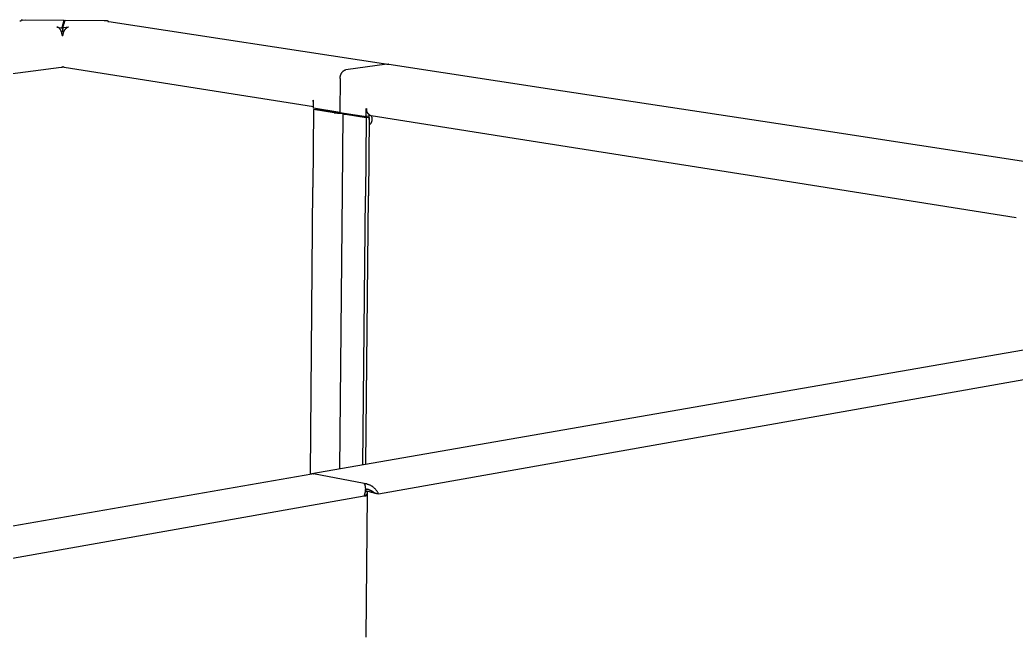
# Model space of a CAD drawing. Header units: millimetres. Extents: x -1421 to 3505, y -683 to 2759.
# Drawn here: x 26.6 to 336.9, y 747.6 to 939.9 of the extents above; entities that cross this region are included whole.
import ezdxf

# ---------------------------------------------------------------- set-up
doc = ezdxf.new("R2010")
doc.units = ezdxf.units.MM
doc.header["$MEASUREMENT"] = 0
doc.layers.add('Domyślny', color=7, linetype='Continuous', true_color=0x000000)
doc.layers.add('Utwórz2D linie widoczne', color=7, linetype='Continuous', true_color=0x000000)

msp = doc.modelspace()

# ---------------------------------------------------------------- linework, layer by layer
at = {"layer": 'Domyślny'}
msp.add_line((138.3, 792.29), (426.99, 843.36), dxfattribs=at)
at = {"layer": 'Utwórz2D linie widoczne'}
for p, q in [((26.57, 939.53), (26.6, 939.53)), ((26.6, 939.53), (26.64, 939.53)), ((26.64, 939.53), (26.67, 939.54)), ((26.67, 939.54), (26.7, 939.54)), ((26.7, 939.54), (26.74, 939.54)), ((26.74, 939.54), (26.77, 939.53)), ((26.77, 939.53), (26.81, 939.53)), ((26.81, 939.53), (26.84, 939.53)), ((26.84, 939.53), (26.87, 939.52)), ((26.92, 939.68), (26.87, 939.52)), ((26.94, 939.7), (26.92, 939.68)), ((26.96, 939.71), (26.94, 939.7)), ((26.98, 939.72), (26.96, 939.71)), ((27, 939.73), (26.98, 939.72)), ((27.02, 939.74), (27, 939.73)), ((27.04, 939.75), (27.02, 939.74)), ((27.06, 939.76), (27.04, 939.75)), ((27.08, 939.77), (27.06, 939.76)), ((27.1, 939.77), (27.08, 939.77)), ((27.12, 939.78), (27.1, 939.77)), ((27.14, 939.79), (27.12, 939.78)), ((27.16, 939.79), (27.14, 939.79)), ((27.18, 939.8), (27.16, 939.79)), ((27.2, 939.8), (27.18, 939.8)), ((27.22, 939.8), (27.2, 939.8)), ((27.24, 939.81), (27.22, 939.8)), ((27.27, 939.81), (27.24, 939.81)), ((27.29, 939.81), (27.27, 939.81)), ((27.31, 939.81), (27.29, 939.81)), ((27.33, 939.81), (27.31, 939.81)), ((27.33, 939.81), (28.24, 939.85)), ((28.24, 939.85), (40.37, 939.78)), ((38.08, 937.64), (38.13, 937.65)), ((38.12, 937.64), (38.08, 937.64)), ((38.15, 937.63), (38.12, 937.64)), ((38.13, 937.65), (39.46, 937.44)), ((38.13, 937.65), (38.13, 937.63)), ((38.19, 937.62), (38.15, 937.63)), ((38.23, 937.61), (38.19, 937.62)), ((38.27, 937.6), (38.23, 937.61)), ((38.3, 937.59), (38.27, 937.6)), ((38.34, 937.57), (38.3, 937.59)), ((38.38, 937.56), (38.34, 937.57)), ((38.42, 937.54), (38.38, 937.56)), ((38.46, 937.52), (38.42, 937.54)), ((38.49, 937.5), (38.46, 937.52)), ((38.53, 937.48), (38.49, 937.5)), ((38.57, 937.46), (38.53, 937.48)), ((38.61, 937.43), (38.57, 937.46)), ((38.65, 937.41), (38.61, 937.43)), ((38.68, 937.38), (38.65, 937.41)), ((38.72, 937.35), (38.68, 937.38)), ((38.76, 937.32), (38.72, 937.35)), ((39.46, 937.44), (39.49, 937.44)), ((39.49, 937.44), (39.53, 937.44)), ((39.53, 937.44), (39.56, 937.44)), ((39.56, 937.44), (39.59, 937.44)), ((39.59, 937.44), (39.62, 937.44)), ((39.62, 937.44), (39.65, 937.44)), ((39.65, 937.44), (39.69, 937.44)), ((39.74, 937.46), (39.69, 937.44)), ((39.74, 937.46), (40.37, 939.78)), ((39.99, 937.46), (40.63, 939.78)), ((40.03, 937.44), (39.99, 937.46)), ((39.99, 936.18), (39.99, 937.45)), ((40.07, 937.44), (40.03, 937.44)), ((40.1, 937.43), (40.07, 937.44)), ((40.13, 937.43), (40.1, 937.43)), ((40.16, 937.43), (40.13, 937.43)), ((40.19, 937.43), (40.16, 937.43)), ((40.23, 937.43), (40.19, 937.43)), ((40.26, 937.44), (40.23, 937.43)), ((41.7, 937.63), (40.26, 937.44)), ((40.37, 939.78), (40.37, 938.85)), ((40.63, 939.78), (52.77, 939.71)), ((41.18, 937.37), (41.11, 937.32)), ((41.26, 937.41), (41.18, 937.37)), ((41.34, 937.45), (41.26, 937.41)), ((41.41, 937.49), (41.34, 937.45)), ((41.5, 937.53), (41.41, 937.49)), ((41.58, 937.56), (41.5, 937.53)), ((41.66, 937.59), (41.58, 937.56)), ((41.74, 937.62), (41.66, 937.59)), ((41.74, 937.62), (41.7, 937.63)), ((41.7, 937.61), (41.7, 937.63)), ((52.77, 939.71), (53.65, 939.65)), ((53.65, 939.65), (53.66, 939.65)), ((53.66, 939.65), (53.67, 939.65)), ((53.67, 939.65), (53.69, 939.65)), ((53.69, 939.65), (53.7, 939.65)), ((53.7, 939.65), (53.71, 939.65)), ((53.71, 939.65), (53.73, 939.65)), ((53.73, 939.65), (53.74, 939.65)), ((53.74, 939.65), (53.75, 939.65)), ((53.75, 939.65), (53.77, 939.65)), ((53.77, 939.65), (53.78, 939.65)), ((53.78, 939.65), (53.79, 939.64)), ((53.79, 939.64), (53.81, 939.64)), ((53.81, 939.64), (53.82, 939.63)), ((53.82, 939.63), (53.83, 939.63)), ((53.83, 939.63), (53.84, 939.62)), ((53.84, 939.62), (53.86, 939.62)), ((53.86, 939.62), (53.87, 939.61)), ((53.87, 939.61), (53.88, 939.61)), ((53.88, 939.61), (53.89, 939.6)), ((53.89, 939.6), (53.9, 939.59)), ((53.9, 939.59), (53.91, 939.59)), ((53.91, 939.59), (53.93, 939.58)), ((53.93, 939.58), (53.94, 939.57)), ((53.94, 939.57), (53.95, 939.56)), ((53.95, 939.56), (53.96, 939.55)), ((53.99, 939.52), (53.95, 939.36)), ((53.95, 939.36), (53.99, 939.37)), ((53.96, 939.55), (53.97, 939.54)), ((53.97, 939.54), (53.98, 939.53)), ((53.98, 939.53), (53.99, 939.52)), ((53.99, 939.52), (53.99, 939.37)), ((53.99, 939.37), (54.02, 939.37)), ((54.02, 939.37), (54.06, 939.37)), ((54.06, 939.37), (54.1, 939.37)), ((54.1, 939.37), (54.14, 939.37)), ((54.14, 939.37), (54.18, 939.37)), ((54.18, 939.37), (54.22, 939.37)), ((54.22, 939.37), (54.26, 939.36)), ((54.26, 939.36), (54.3, 939.36)), ((54.3, 939.36), (141.22, 926.1)), ((38.8, 937.29), (38.76, 937.32)), ((38.83, 937.26), (38.8, 937.29)), ((38.87, 937.22), (38.83, 937.26)), ((38.91, 937.19), (38.87, 937.22)), ((38.94, 937.15), (38.91, 937.19)), ((38.98, 937.11), (38.94, 937.15)), ((39.01, 937.07), (38.98, 937.11)), ((39.05, 937.03), (39.01, 937.07)), ((39.08, 936.99), (39.05, 937.03)), ((39.11, 936.94), (39.08, 936.99)), ((39.15, 936.9), (39.11, 936.94)), ((39.18, 936.85), (39.15, 936.9)), ((39.21, 936.8), (39.18, 936.85)), ((39.24, 936.76), (39.21, 936.8)), ((39.27, 936.71), (39.24, 936.76)), ((39.3, 936.66), (39.27, 936.71)), ((39.33, 936.61), (39.3, 936.66)), ((39.35, 936.55), (39.33, 936.61)), ((39.38, 936.5), (39.35, 936.55)), ((39.4, 936.45), (39.38, 936.5)), ((39.43, 936.39), (39.4, 936.45)), ((39.45, 936.34), (39.43, 936.39)), ((39.47, 936.28), (39.45, 936.34)), ((39.5, 936.23), (39.47, 936.28)), ((39.52, 936.17), (39.5, 936.23)), ((39.52, 936.17), (39.55, 936.16)), ((39.54, 936.11), (39.52, 936.17)), ((39.57, 936), (39.54, 936.11)), ((39.55, 936.16), (39.58, 936.16)), ((39.6, 935.88), (39.57, 936)), ((39.58, 936.16), (39.62, 936.17)), ((39.63, 935.77), (39.6, 935.88)), ((39.62, 936.17), (39.65, 936.17)), ((39.65, 935.65), (39.63, 935.77)), ((39.65, 936.17), (39.69, 936.17)), ((39.67, 935.53), (39.65, 935.65)), ((39.69, 935.42), (39.67, 935.53)), ((39.69, 936.17), (39.74, 936.19)), ((39.7, 935.3), (39.69, 935.42)), ((39.71, 935.19), (39.7, 935.3)), ((39.92, 935.25), (39.71, 935.22)), ((39.72, 935.08), (39.71, 935.19)), ((39.72, 934.98), (39.72, 935.08)), ((39.97, 935.01), (39.72, 934.98)), ((39.72, 935.01), (39.97, 934.97)), ((39.99, 937.12), (39.74, 936.19)), ((39.92, 935.25), (39.98, 935.24)), ((39.97, 935.41), (39.96, 935.33)), ((39.96, 935.33), (39.96, 935.24)), ((39.96, 935.24), (39.96, 935.15)), ((39.96, 935.15), (39.96, 935.06)), ((39.96, 935.06), (39.97, 934.97)), ((39.98, 935.5), (39.97, 935.41)), ((39.99, 935.59), (39.98, 935.5)), ((40.03, 936.17), (39.99, 936.18)), ((40.01, 935.68), (39.99, 935.59)), ((40.03, 935.76), (40.01, 935.68)), ((40.03, 936.17), (40.06, 936.16)), ((40.05, 935.85), (40.03, 935.76)), ((40.07, 935.93), (40.05, 935.85)), ((40.06, 936.16), (40.1, 936.16)), ((40.1, 936.02), (40.07, 935.93)), ((40.1, 936.16), (40.13, 936.16)), ((40.13, 936.1), (40.1, 936.02)), ((40.16, 936.18), (40.13, 936.1)), ((40.13, 936.16), (40.16, 936.16)), ((40.2, 936.26), (40.16, 936.18)), ((40.16, 936.16), (40.19, 936.16)), ((40.23, 936.34), (40.2, 936.26)), ((40.28, 936.42), (40.23, 936.34)), ((40.32, 936.5), (40.28, 936.42)), ((40.37, 936.57), (40.32, 936.5)), ((40.42, 936.65), (40.37, 936.57)), ((40.47, 936.72), (40.42, 936.65)), ((40.52, 936.79), (40.47, 936.72)), ((40.58, 936.85), (40.52, 936.79)), ((40.64, 936.92), (40.58, 936.85)), ((40.7, 936.98), (40.64, 936.92)), ((40.76, 937.05), (40.7, 936.98)), ((40.83, 937.11), (40.76, 937.05)), ((40.89, 937.16), (40.83, 937.11)), ((40.96, 937.22), (40.89, 937.16)), ((41.03, 937.27), (40.96, 937.22)), ((41.11, 937.32), (41.03, 937.27)), ((39.45, 925.09), (-44.54, 913.8)), ((39.45, 925.09), (39.49, 925.1)), ((39.49, 925.1), (39.53, 925.1)), ((39.53, 925.1), (39.56, 925.11)), ((39.56, 925.11), (39.6, 925.12)), ((39.6, 925.12), (39.64, 925.13)), ((39.64, 925.13), (39.67, 925.14)), ((39.67, 925.14), (39.71, 925.16)), ((39.71, 925.16), (39.74, 925.17)), ((39.74, 925.17), (39.78, 925.19)), ((39.78, 925.19), (39.81, 925.2)), ((39.81, 925.2), (39.84, 925.22)), ((39.84, 925.22), (39.88, 925.24)), ((39.88, 925.24), (39.91, 925.26)), ((39.95, 925.24), (39.91, 925.26)), ((39.98, 925.22), (39.95, 925.24)), ((40.02, 925.2), (39.98, 925.22)), ((40.06, 925.18), (40.02, 925.2)), ((40.1, 925.17), (40.06, 925.18)), ((40.13, 925.15), (40.1, 925.17)), ((40.17, 925.14), (40.13, 925.15)), ((40.21, 925.12), (40.17, 925.14)), ((40.25, 925.11), (40.21, 925.12)), ((40.29, 925.1), (40.25, 925.11)), ((40.33, 925.1), (40.29, 925.1)), ((40.38, 925.09), (40.33, 925.1)), ((118.07, 912.82), (40.38, 925.09)), ((140.9, 926.1), (128.14, 924.34)), ((140.9, 926.1), (140.94, 926.11)), ((140.9, 926.1), (141, 926.1)), ((140.94, 926.11), (140.98, 926.11)), ((140.98, 926.11), (141.02, 926.11)), ((141, 926.1), (141.1, 926.1)), ((141.02, 926.11), (141.06, 926.11)), ((141.06, 926.11), (141.1, 926.11)), ((141.1, 926.11), (141.14, 926.11)), ((141.1, 926.1), (141.19, 926.09)), ((141.14, 926.11), (141.18, 926.11)), ((141.18, 926.11), (141.22, 926.1)), ((141.19, 926.09), (141.29, 926.09)), ((141.22, 926.1), (141.26, 926.1)), ((141.26, 926.1), (141.3, 926.09)), ((141.29, 926.09), (141.39, 926.08)), ((141.3, 926.09), (141.34, 926.08)), ((141.48, 926.06), (141.39, 926.08)), ((141.48, 926.06), (192.31, 918.31)), ((126.35, 921.84), (126.36, 921.95)), ((126.35, 921.72), (126.35, 921.84)), ((126.36, 921.95), (126.38, 922.07)), ((126.38, 922.07), (126.4, 922.19)), ((126.4, 922.19), (126.42, 922.3)), ((126.42, 922.3), (126.45, 922.42)), ((126.45, 922.42), (126.46, 922.48)), ((126.46, 922.48), (126.48, 922.54)), ((126.48, 922.54), (126.49, 922.6)), ((126.49, 922.6), (126.51, 922.66)), ((126.51, 922.66), (126.53, 922.72)), ((126.53, 922.72), (126.55, 922.78)), ((126.55, 922.78), (126.57, 922.84)), ((126.57, 922.84), (126.6, 922.9)), ((126.6, 922.9), (126.62, 922.95)), ((126.62, 922.95), (126.65, 923.01)), ((126.65, 923.01), (126.67, 923.07)), ((126.67, 923.07), (126.7, 923.12)), ((126.7, 923.12), (126.73, 923.18)), ((126.73, 923.18), (126.75, 923.23)), ((126.75, 923.23), (126.78, 923.28)), ((126.78, 923.28), (126.82, 923.34)), ((126.82, 923.34), (126.85, 923.39)), ((126.85, 923.39), (126.88, 923.44)), ((126.88, 923.44), (126.91, 923.49)), ((126.91, 923.49), (126.95, 923.54)), ((126.95, 923.54), (126.98, 923.58)), ((126.98, 923.58), (127.02, 923.63)), ((127.02, 923.63), (127.05, 923.67)), ((127.05, 923.67), (127.09, 923.72)), ((127.09, 923.72), (127.13, 923.76)), ((127.13, 923.76), (127.17, 923.8)), ((127.17, 923.8), (127.21, 923.84)), ((127.21, 923.84), (127.24, 923.88)), ((127.24, 923.88), (127.28, 923.91)), ((127.28, 923.91), (127.32, 923.95)), ((127.32, 923.95), (127.36, 923.98)), ((127.36, 923.98), (127.4, 924.01)), ((127.4, 924.01), (127.45, 924.05)), ((127.45, 924.05), (127.49, 924.07)), ((127.49, 924.07), (127.53, 924.1)), ((127.53, 924.1), (127.57, 924.13)), ((127.57, 924.13), (127.61, 924.15)), ((127.61, 924.15), (127.65, 924.18)), ((127.65, 924.18), (127.69, 924.2)), ((127.69, 924.2), (127.74, 924.22)), ((127.74, 924.22), (127.78, 924.24)), ((127.78, 924.24), (127.82, 924.25)), ((127.82, 924.25), (127.86, 924.27)), ((127.86, 924.27), (127.9, 924.28)), ((127.9, 924.28), (127.94, 924.3)), ((127.94, 924.3), (127.98, 924.31)), ((127.98, 924.31), (128.02, 924.32)), ((128.02, 924.32), (128.06, 924.33)), ((128.06, 924.33), (128.1, 924.33)), ((128.1, 924.33), (128.14, 924.34)), ((126.34, 921.61), (126.25, 911.05)), ((126.34, 921.61), (126.35, 921.72)), ((192.31, 918.31), (269.64, 906.52)), ((118.09, 914.81), (117.95, 914.83)), ((117.95, 914.73), (117.95, 914.83)), ((117.96, 914.62), (117.95, 914.73)), ((117.96, 914.52), (117.96, 914.62)), ((117.97, 914.41), (117.96, 914.52)), ((117.99, 914.31), (117.97, 914.41)), ((118.01, 914.21), (117.99, 914.31)), ((118.03, 914.11), (118.01, 914.21)), ((118.05, 914), (118.03, 914.11)), ((118.08, 913.9), (118.05, 914)), ((118.07, 912.34), (118.09, 914.81)), ((118.06, 911.95), (117.87, 887.7)), ((118.06, 911.95), (119, 912.08)), ((124.52, 910.93), (118.06, 911.95)), ((126.25, 911.05), (118.07, 912.34)), ((119, 912.08), (125.45, 911.06)), ((124.52, 910.93), (125.01, 910.87)), ((125.01, 910.87), (125.51, 910.84)), ((126.5, 911.01), (125.45, 911.06)), ((125.51, 910.84), (126, 910.81)), ((126, 910.81), (126.5, 910.81)), ((126.25, 911.05), (134.48, 909.75)), ((126.5, 910.81), (126.99, 910.82)), ((126.99, 910.82), (127.49, 910.85)), ((127.06, 886.33), (127.27, 910.64)), ((127.27, 910.64), (127.27, 910.65)), ((127.27, 910.65), (127.27, 910.65)), ((127.27, 910.65), (127.27, 910.65)), ((127.28, 910.64), (127.27, 910.64)), ((127.27, 910.64), (127.27, 910.64)), ((127.28, 910.67), (127.28, 910.68)), ((127.28, 910.68), (127.28, 910.68)), ((127.28, 910.68), (127.28, 910.68)), ((127.28, 910.68), (127.29, 910.68)), ((127.28, 910.66), (127.28, 910.67)), ((127.28, 910.67), (127.28, 910.67)), ((127.28, 910.67), (127.28, 910.67)), ((127.28, 910.67), (127.28, 910.67)), ((127.28, 910.67), (127.28, 910.67)), ((127.28, 910.65), (127.28, 910.66)), ((127.28, 910.66), (127.28, 910.66)), ((127.28, 910.66), (127.28, 910.66)), ((127.28, 910.66), (127.28, 910.66)), ((127.28, 910.66), (127.28, 910.66)), ((127.27, 910.65), (127.28, 910.65)), ((127.28, 910.65), (127.28, 910.65)), ((127.28, 910.63), (127.28, 910.64)), ((127.28, 910.64), (127.28, 910.64)), ((127.28, 910.64), (127.28, 910.64)), ((127.28, 910.62), (127.28, 910.63)), ((127.28, 910.63), (127.28, 910.63)), ((127.28, 910.63), (127.28, 910.63)), ((127.28, 910.63), (127.28, 910.63)), ((127.28, 910.63), (127.28, 910.63)), ((127.28, 910.61), (127.28, 910.62)), ((127.28, 910.62), (127.28, 910.62)), ((127.28, 910.62), (127.28, 910.62)), ((127.28, 910.62), (127.28, 910.62)), ((127.28, 910.62), (127.28, 910.62)), ((127.29, 910.61), (127.28, 910.61)), ((127.28, 910.61), (127.28, 910.61)), ((127.29, 910.68), (127.29, 910.69)), ((127.29, 910.69), (127.29, 910.69)), ((127.29, 910.69), (127.29, 910.69)), ((127.29, 910.69), (127.29, 910.69)), ((127.29, 910.69), (127.29, 910.69)), ((127.29, 910.69), (127.3, 910.69)), ((127.29, 910.68), (127.29, 910.68)), ((127.29, 910.6), (127.29, 910.61)), ((127.29, 910.61), (127.29, 910.61)), ((127.29, 910.61), (127.29, 910.61)), ((127.3, 910.6), (127.29, 910.6)), ((127.29, 910.6), (127.29, 910.6)), ((127.29, 910.6), (127.29, 910.6)), ((127.29, 910.6), (127.29, 910.6)), ((127.3, 910.69), (127.3, 910.7)), ((127.3, 910.7), (127.3, 910.7)), ((127.3, 910.7), (127.3, 910.7)), ((127.3, 910.7), (127.3, 910.7)), ((127.3, 910.7), (127.31, 910.7)), ((127.3, 910.59), (127.3, 910.6)), ((127.31, 910.59), (127.3, 910.59)), ((127.3, 910.59), (127.3, 910.59)), ((127.3, 910.59), (127.3, 910.59)), ((127.31, 910.71), (127.32, 910.72)), ((127.31, 910.7), (127.31, 910.71)), ((127.31, 910.71), (127.31, 910.71)), ((127.31, 910.58), (127.31, 910.59)), ((127.32, 910.58), (127.31, 910.58)), ((127.31, 910.58), (127.31, 910.58)), ((127.32, 910.72), (127.32, 910.72)), ((127.32, 910.72), (127.33, 910.72)), ((127.32, 910.57), (127.32, 910.58)), ((127.33, 910.57), (127.32, 910.57)), ((127.33, 910.72), (127.34, 910.73)), ((127.34, 910.56), (127.33, 910.57)), ((127.34, 910.73), (127.35, 910.74)), ((127.34, 910.73), (127.34, 910.73)), ((127.35, 910.56), (127.34, 910.56)), ((127.34, 910.56), (127.34, 910.56)), ((127.35, 910.74), (127.35, 910.74)), ((127.35, 910.74), (127.36, 910.74)), ((127.35, 910.55), (127.35, 910.56)), ((127.36, 910.55), (127.35, 910.55)), ((127.36, 910.74), (127.37, 910.75)), ((127.37, 910.54), (127.36, 910.55)), ((127.37, 910.75), (127.39, 910.76)), ((127.39, 910.53), (127.37, 910.54)), ((127.39, 910.76), (127.41, 910.76)), ((127.41, 910.53), (127.39, 910.53)), ((127.41, 910.76), (127.42, 910.77)), ((127.42, 910.52), (127.41, 910.53)), ((127.42, 910.77), (127.44, 910.78)), ((127.44, 910.51), (127.42, 910.52)), ((127.44, 910.78), (127.46, 910.79)), ((127.46, 910.5), (127.44, 910.51)), ((127.46, 910.79), (127.48, 910.79)), ((127.5, 910.49), (127.46, 910.5)), ((127.48, 910.79), (127.52, 910.81)), ((127.54, 910.48), (127.5, 910.49)), ((127.52, 910.81), (127.57, 910.82)), ((127.59, 910.46), (127.54, 910.48)), ((127.57, 910.82), (127.61, 910.83)), ((127.64, 910.45), (127.59, 910.46)), ((127.69, 910.44), (127.64, 910.45)), ((127.74, 910.43), (127.69, 910.44)), ((127.86, 910.4), (127.74, 910.43)), ((127.98, 910.38), (127.86, 910.4)), ((134.47, 909.35), (127.98, 910.38)), ((128.6, 910.68), (128.61, 910.67)), ((128.61, 910.67), (128.61, 910.66)), ((128.61, 910.66), (128.61, 910.65)), ((128.61, 910.65), (128.61, 910.65)), ((128.61, 910.65), (128.61, 910.64)), ((128.61, 910.64), (128.61, 910.63)), ((128.61, 910.63), (128.62, 910.63)), ((128.62, 910.63), (128.62, 910.62)), ((128.62, 910.62), (128.62, 910.61)), ((128.62, 910.61), (128.62, 910.61)), ((128.62, 910.61), (128.63, 910.6)), ((128.63, 910.6), (128.63, 910.59)), ((128.63, 910.59), (128.63, 910.59)), ((128.63, 910.59), (128.64, 910.58)), ((128.64, 910.58), (128.64, 910.58)), ((128.64, 910.58), (128.65, 910.57)), ((128.65, 910.57), (128.65, 910.56)), ((128.65, 910.56), (128.65, 910.56)), ((128.65, 910.56), (128.66, 910.55)), ((128.66, 910.55), (128.66, 910.55)), ((128.66, 910.55), (128.67, 910.54)), ((128.67, 910.54), (128.67, 910.54)), ((128.67, 910.54), (128.68, 910.53)), ((128.68, 910.53), (128.69, 910.53)), ((128.69, 910.53), (128.69, 910.53)), ((128.69, 910.53), (128.7, 910.52)), ((128.7, 910.52), (128.7, 910.52)), ((128.7, 910.52), (128.71, 910.51)), ((128.71, 910.51), (128.72, 910.51)), ((128.72, 910.51), (128.72, 910.51)), ((128.72, 910.51), (128.73, 910.5)), ((128.73, 910.5), (128.74, 910.5)), ((128.74, 910.5), (128.74, 910.5)), ((128.74, 910.5), (128.75, 910.5)), ((128.75, 910.5), (128.76, 910.5)), ((128.76, 910.5), (128.76, 910.49)), ((128.76, 910.49), (128.77, 910.49)), ((128.77, 910.49), (128.78, 910.49)), ((128.78, 910.49), (128.78, 910.49)), ((128.78, 910.49), (128.79, 910.49)), ((128.79, 910.49), (128.8, 910.49)), ((128.8, 910.49), (128.81, 910.49)), ((128.81, 910.49), (128.81, 910.49)), ((128.81, 910.49), (128.82, 910.49)), ((128.82, 910.49), (128.83, 910.49)), ((128.83, 910.49), (128.83, 910.49)), ((128.83, 910.49), (128.84, 910.49)), ((128.84, 910.49), (128.85, 910.49)), ((128.85, 910.49), (128.86, 910.49)), ((128.86, 910.49), (128.87, 910.5)), ((128.86, 910.49), (128.86, 910.49)), ((128.87, 910.5), (128.88, 910.5)), ((128.88, 910.5), (128.88, 910.5)), ((128.88, 910.5), (128.89, 910.5)), ((128.89, 910.5), (128.9, 910.51)), ((128.9, 910.51), (128.9, 910.51)), ((128.9, 910.51), (128.91, 910.51)), ((128.91, 910.51), (128.92, 910.52)), ((128.92, 910.52), (135.41, 909.49)), ((134.07, 909.76), (134.04, 909.7)), ((134.1, 909.81), (134.07, 909.76)), ((134.46, 909.75), (134.47, 909.69)), ((134.47, 909.69), (134.48, 909.63)), ((135.41, 909.49), (134.47, 909.35)), ((134.48, 909.75), (134.5, 912.23)), ((135.41, 909.88), (134.48, 909.75)), ((134.5, 912.23), (134.64, 912.21)), ((134.62, 912.07), (134.63, 912.14)), ((134.62, 912), (134.62, 912.07)), ((134.62, 911.92), (134.62, 912)), ((134.62, 911.85), (134.62, 911.92)), ((134.62, 911.78), (134.62, 911.85)), ((134.63, 911.71), (134.62, 911.78)), ((134.63, 912.14), (134.64, 912.21)), ((134.64, 911.64), (134.63, 911.71)), ((134.65, 911.57), (134.64, 911.64)), ((134.66, 911.5), (134.65, 911.57)), ((134.68, 911.43), (134.66, 911.5)), ((134.7, 911.36), (134.68, 911.43)), ((134.72, 911.29), (134.7, 911.36)), ((134.74, 911.23), (134.72, 911.29)), ((134.77, 911.16), (134.74, 911.23)), ((134.79, 911.1), (134.77, 911.16)), ((134.82, 911.03), (134.79, 911.1)), ((134.86, 910.97), (134.82, 911.03)), ((134.89, 910.91), (134.86, 910.97)), ((134.93, 910.84), (134.89, 910.91)), ((134.97, 910.78), (134.93, 910.84)), ((135.01, 910.73), (134.97, 910.78)), ((135.05, 910.67), (135.01, 910.73)), ((135.09, 910.61), (135.05, 910.67)), ((135.14, 910.56), (135.09, 910.61)), ((135.19, 910.51), (135.14, 910.56)), ((135.41, 909.49), (135.18, 885.12)), ((135.24, 910.46), (135.19, 910.51)), ((135.29, 910.41), (135.24, 910.46)), ((135.34, 910.36), (135.29, 910.41)), ((135.32, 909.8), (135.3, 909.86)), ((135.34, 909.74), (135.32, 909.8)), ((135.4, 910.32), (135.34, 910.36)), ((135.36, 909.68), (135.34, 909.74)), ((135.37, 909.62), (135.36, 909.68)), ((135.39, 909.55), (135.37, 909.62)), ((135.4, 909.49), (135.39, 909.55)), ((135.45, 910.27), (135.4, 910.32)), ((135.41, 909.88), (135.42, 910.25)), ((135.51, 910.23), (135.45, 910.27)), ((135.57, 910.19), (135.51, 910.23)), ((135.63, 910.16), (135.57, 910.19)), ((135.69, 910.12), (135.63, 910.16)), ((135.76, 910.09), (135.69, 910.12)), ((135.82, 910.06), (135.76, 910.09)), ((135.89, 910.03), (135.82, 910.06)), ((135.95, 910), (135.89, 910.03)), ((136.02, 909.98), (135.95, 910)), ((178.63, 903.25), (136.02, 909.98)), ((136.1, 909.97), (136.07, 909.97)), ((136.14, 909.91), (136.1, 909.97)), ((136.16, 909.84), (136.14, 909.91)), ((136.19, 909.78), (136.16, 909.84)), ((136.22, 909.71), (136.19, 909.78)), ((136.24, 909.65), (136.22, 909.71)), ((136.26, 909.58), (136.24, 909.65)), ((136.28, 909.51), (136.26, 909.58)), ((136.29, 909.45), (136.28, 909.51)), ((136.3, 909.38), (136.29, 909.45)), ((134.47, 909.35), (134.24, 884.98)), ((135.39, 907.11), (135.45, 907.15)), ((135.4, 908.81), (135.41, 908.88)), ((135.42, 909.32), (135.41, 909.4)), ((135.41, 908.88), (135.42, 908.96)), ((135.42, 909.25), (135.42, 909.32)), ((135.42, 909.18), (135.42, 909.25)), ((135.42, 909.1), (135.42, 909.18)), ((135.42, 909.03), (135.42, 909.1)), ((135.42, 908.96), (135.42, 909.03)), ((135.45, 907.15), (135.51, 907.2)), ((135.51, 907.2), (135.57, 907.24)), ((135.57, 907.24), (135.62, 907.29)), ((135.62, 907.29), (135.68, 907.34)), ((135.68, 907.34), (135.73, 907.4)), ((135.73, 907.4), (135.78, 907.45)), ((135.78, 907.45), (135.83, 907.51)), ((135.83, 907.51), (135.88, 907.56)), ((135.88, 907.56), (135.92, 907.62)), ((135.92, 907.62), (135.97, 907.69)), ((135.97, 907.69), (136.01, 907.75)), ((136.01, 907.75), (136.05, 907.81)), ((136.05, 907.81), (136.08, 907.88)), ((136.08, 907.88), (136.12, 907.94)), ((136.12, 907.94), (136.15, 908.01)), ((136.15, 908.01), (136.18, 908.08)), ((136.18, 908.08), (136.2, 908.15)), ((136.2, 908.15), (136.23, 908.22)), ((136.23, 908.22), (136.25, 908.29)), ((136.25, 908.29), (136.27, 908.37)), ((136.27, 908.37), (136.29, 908.44)), ((136.29, 908.44), (136.3, 908.51)), ((136.31, 909.31), (136.3, 909.38)), ((136.3, 908.51), (136.31, 908.59)), ((136.32, 909.24), (136.31, 909.31)), ((136.31, 908.59), (136.32, 908.66)), ((136.33, 909.17), (136.32, 909.24)), ((136.32, 908.66), (136.33, 908.74)), ((136.33, 909.1), (136.33, 909.17)), ((136.34, 909.03), (136.33, 909.1)), ((136.33, 908.81), (136.34, 908.89)), ((136.33, 908.74), (136.33, 908.81)), ((136.34, 908.96), (136.34, 909.03)), ((136.34, 908.89), (136.34, 908.96)), ((269.64, 906.52), (350.85, 894.13)), ((255.84, 891.05), (178.63, 903.25)), ((336.95, 878.24), (255.84, 891.05)), ((117.15, 798.48), (117.87, 887.7)), ((126.29, 800.07), (127.06, 886.33)), ((133.45, 801.31), (134.24, 884.98)), ((134.37, 801.47), (135.18, 885.12)), ((270.38, 825.14), (354.78, 839.83)), ((181.44, 809.66), (270.38, 825.14)), ((117.52, 798.54), (181.44, 809.66)), ((-1.68, 777.79), (117.47, 798.53)), ((117.47, 798.53), (117.52, 798.54)), ((117.52, 798.54), (117.57, 798.54)), ((117.57, 798.54), (117.62, 798.55)), ((117.62, 798.55), (117.67, 798.55)), ((117.67, 798.55), (117.72, 798.55)), ((117.72, 798.55), (117.77, 798.55)), ((117.77, 798.55), (117.82, 798.55)), ((117.82, 798.55), (117.87, 798.55)), ((117.87, 798.55), (117.92, 798.54)), ((117.92, 798.54), (117.97, 798.53)), ((117.97, 798.53), (118.02, 798.52)), ((133.87, 795.43), (118.02, 798.52)), ((134.02, 795.42), (133.87, 795.43)), ((133.88, 795.42), (133.87, 795.43)), ((133.9, 795.4), (133.88, 795.42)), ((133.92, 795.38), (133.9, 795.4)), ((133.93, 795.36), (133.92, 795.38)), ((133.95, 795.34), (133.93, 795.36)), ((133.96, 795.32), (133.95, 795.34)), ((133.98, 795.3), (133.96, 795.32)), ((133.99, 795.28), (133.98, 795.3)), ((134, 795.26), (133.99, 795.28)), ((134.01, 795.24), (134, 795.26)), ((134.04, 795.19), (134.01, 795.24)), ((134.17, 795.41), (134.02, 795.42)), ((134.07, 795.14), (134.04, 795.19)), ((134.09, 795.09), (134.07, 795.14)), ((134.11, 795.04), (134.09, 795.09)), ((134.13, 794.99), (134.11, 795.04)), ((134.15, 794.93), (134.13, 794.99)), ((134.17, 794.85), (134.15, 794.93)), ((134.31, 795.39), (134.17, 795.41)), ((134.19, 794.77), (134.17, 794.85)), ((134.21, 794.69), (134.19, 794.77)), ((134.23, 794.6), (134.21, 794.69)), ((134.24, 794.52), (134.23, 794.6)), ((134.46, 795.36), (134.31, 795.39)), ((134.61, 795.33), (134.46, 795.36)), ((134.75, 795.3), (134.61, 795.33)), ((134.75, 795.3), (134.89, 795.26)), ((134.89, 795.26), (135.02, 795.22)), ((135.02, 795.22), (135.14, 795.18)), ((135.14, 795.18), (135.27, 795.13)), ((135.42, 795.07), (135.27, 795.13)), ((135.57, 795), (135.42, 795.07)), ((135.72, 794.93), (135.57, 795)), ((135.86, 794.86), (135.72, 794.93)), ((136, 794.78), (135.86, 794.86)), ((136.14, 794.69), (136, 794.78)), ((136.28, 794.6), (136.14, 794.69)), ((136.41, 794.51), (136.28, 794.6)), ((133.79, 791.49), (15.87, 770.63)), ((133.79, 791.49), (133.86, 791.65)), ((133.88, 791.54), (133.79, 791.49)), ((133.83, 791.49), (133.79, 791.49)), ((133.87, 791.49), (133.83, 791.49)), ((133.86, 791.65), (133.92, 791.82)), ((133.91, 791.49), (133.87, 791.49)), ((133.98, 791.59), (133.88, 791.54)), ((133.95, 791.49), (133.91, 791.49)), ((133.92, 791.82), (133.98, 791.99)), ((133.99, 791.5), (133.95, 791.49)), ((133.98, 791.99), (134.04, 792.15)), ((134.07, 791.65), (133.98, 791.59)), ((134.03, 791.5), (133.99, 791.5)), ((134.07, 791.51), (134.03, 791.5)), ((134.04, 792.15), (134.08, 792.32)), ((134.16, 791.7), (134.07, 791.65)), ((134.11, 791.52), (134.07, 791.51)), ((134.08, 792.32), (134.13, 792.48)), ((134.15, 791.52), (134.11, 791.52)), ((134.13, 792.48), (134.17, 792.65)), ((134.18, 791.54), (134.15, 791.52)), ((134.23, 791.76), (134.16, 791.7)), ((134.17, 792.65), (134.2, 792.81)), ((134.22, 791.55), (134.18, 791.54)), ((134.2, 792.81), (134.23, 792.97)), ((134.26, 791.56), (134.22, 791.55)), ((134.23, 792.97), (134.25, 793.13)), ((134.27, 791.78), (134.23, 791.76)), ((134.26, 794.4), (134.24, 794.52)), ((134.25, 793.13), (134.27, 793.28)), ((134.28, 794.27), (134.26, 794.4)), ((134.3, 791.58), (134.26, 791.56)), ((134.27, 793.28), (134.28, 793.44)), ((134.27, 793.34), (134.83, 793.13)), ((134.27, 793.28), (134.3, 793.25)), ((134.3, 791.81), (134.27, 791.78)), ((134.29, 794.14), (134.28, 794.27)), ((134.28, 793.44), (134.29, 793.59)), ((134.29, 794.02), (134.29, 794.14)), ((134.3, 793.87), (134.29, 794.02)), ((134.29, 793.59), (134.3, 793.73)), ((134.77, 793.71), (134.29, 793.63)), ((134.3, 793.73), (134.3, 793.87)), ((134.3, 793.78), (134.46, 793.76)), ((134.3, 793.25), (134.33, 793.23)), ((134.34, 791.84), (134.3, 791.81)), ((134.33, 791.59), (134.3, 791.58)), ((134.74, 791.9), (134.31, 747.65)), ((134.33, 793.23), (134.36, 793.2)), ((134.37, 791.61), (134.33, 791.59)), ((134.37, 791.87), (134.34, 791.84)), ((134.36, 793.2), (134.39, 793.17)), ((134.41, 791.9), (134.37, 791.87)), ((134.4, 791.63), (134.37, 791.61)), ((134.39, 793.17), (134.42, 793.15)), ((134.44, 791.65), (134.4, 791.63)), ((134.44, 791.93), (134.41, 791.9)), ((134.42, 793.15), (134.45, 793.12)), ((134.46, 791.96), (134.44, 791.93)), ((134.47, 791.67), (134.44, 791.65)), ((134.45, 793.12), (134.48, 793.09)), ((134.46, 793.76), (134.63, 793.73)), ((134.49, 791.98), (134.46, 791.96)), ((134.5, 791.69), (134.47, 791.67)), ((134.48, 793.09), (134.51, 793.06)), ((134.51, 792.01), (134.49, 791.98)), ((134.54, 791.71), (134.5, 791.69)), ((134.51, 793.06), (134.53, 793.03)), ((134.54, 792.04), (134.51, 792.01)), ((134.53, 793.03), (134.55, 793.01)), ((134.56, 792.06), (134.54, 792.04)), ((134.57, 791.74), (134.54, 791.71)), ((134.55, 793.01), (134.57, 792.98)), ((134.58, 792.09), (134.56, 792.06)), ((134.57, 792.98), (134.59, 792.95)), ((134.6, 791.76), (134.57, 791.74)), ((134.6, 792.12), (134.58, 792.09)), ((134.59, 792.95), (134.61, 792.92)), ((134.61, 792.14), (134.6, 792.12)), ((134.63, 791.79), (134.6, 791.76)), ((134.61, 792.92), (134.62, 792.91)), ((134.62, 792.15), (134.61, 792.14)), ((134.62, 792.91), (134.63, 792.89)), ((134.64, 792.18), (134.62, 792.15)), ((134.63, 793.73), (134.79, 793.7)), ((134.63, 792.89), (134.64, 792.88)), ((134.66, 791.81), (134.63, 791.79)), ((134.64, 792.88), (134.65, 792.86)), ((134.66, 792.2), (134.64, 792.18)), ((134.65, 792.86), (134.66, 792.85)), ((134.66, 792.85), (134.67, 792.83)), ((134.67, 792.23), (134.66, 792.22)), ((134.66, 792.22), (134.66, 792.2)), ((134.69, 791.84), (134.66, 791.81)), ((134.67, 792.83), (134.67, 792.82)), ((134.67, 792.82), (134.68, 792.81)), ((134.68, 792.25), (134.67, 792.23)), ((134.68, 792.81), (134.69, 792.79)), ((134.69, 792.27), (134.68, 792.26)), ((134.68, 792.26), (134.68, 792.25)), ((134.69, 792.79), (134.69, 792.78)), ((134.69, 792.78), (134.7, 792.77)), ((134.7, 792.29), (134.69, 792.27)), ((134.71, 791.87), (134.69, 791.84)), ((134.7, 792.77), (134.7, 792.75)), ((134.7, 792.75), (134.71, 792.74)), ((134.71, 792.32), (134.7, 792.3)), ((134.7, 792.3), (134.7, 792.29)), ((134.71, 792.74), (134.71, 792.72)), ((134.71, 792.72), (134.72, 792.71)), ((134.72, 792.35), (134.71, 792.33)), ((134.71, 792.33), (134.71, 792.32)), ((134.74, 791.9), (134.71, 791.87)), ((134.72, 792.71), (134.72, 792.69)), ((134.72, 792.69), (134.73, 792.68)), ((134.73, 792.38), (134.72, 792.36)), ((134.72, 792.36), (134.72, 792.35)), ((134.73, 792.68), (134.73, 792.67)), ((134.73, 792.67), (134.73, 792.65)), ((134.73, 792.65), (134.74, 792.64)), ((134.74, 792.43), (134.73, 792.42)), ((134.73, 792.42), (134.73, 792.41)), ((134.73, 792.41), (134.73, 792.39)), ((134.73, 792.39), (134.73, 792.38)), ((134.74, 792.64), (134.74, 792.62)), ((134.74, 792.62), (134.74, 792.61)), ((134.74, 792.61), (134.74, 792.59)), ((134.74, 792.59), (134.74, 792.58)), ((134.74, 792.58), (134.74, 792.56)), ((134.74, 792.56), (134.74, 792.55)), ((134.74, 792.55), (134.74, 792.53)), ((134.74, 792.53), (134.74, 792.52)), ((134.74, 792.52), (134.74, 792.51)), ((134.74, 792.51), (134.74, 792.49)), ((134.74, 792.51), (134.74, 791.9)), ((134.74, 792.49), (134.74, 792.48)), ((134.74, 792.48), (134.74, 792.46)), ((134.74, 792.46), (134.74, 792.45)), ((134.74, 792.45), (134.74, 792.43)), ((134.79, 793.7), (134.95, 793.67)), ((134.83, 793.13), (135.4, 792.94)), ((134.95, 793.67), (135.11, 793.62)), ((135.11, 793.62), (135.27, 793.58)), ((136.62, 792.78), (135.22, 793.6)), ((135.27, 793.58), (135.43, 793.52)), ((135.4, 792.94), (135.97, 792.78)), ((135.43, 793.52), (135.59, 793.47)), ((135.59, 793.47), (135.74, 793.4)), ((135.74, 793.4), (135.9, 793.33)), ((135.9, 793.33), (136.05, 793.26)), ((135.97, 792.78), (136.54, 792.62)), ((136.05, 793.26), (136.19, 793.18)), ((136.19, 793.18), (136.34, 793.1)), ((136.34, 793.1), (136.48, 793.01)), ((136.55, 794.42), (136.41, 794.51)), ((136.48, 793.01), (136.62, 792.92)), ((136.54, 792.62), (137.12, 792.49)), ((136.55, 794.42), (136.69, 794.3)), ((136.62, 792.92), (136.75, 792.82)), ((136.62, 792.78), (136.8, 792.7)), ((136.69, 794.3), (136.83, 794.19)), ((136.75, 792.82), (136.89, 792.72)), ((136.8, 792.7), (136.99, 792.63)), ((136.83, 794.19), (136.97, 794.06)), ((136.89, 792.72), (137.01, 792.61)), ((136.97, 794.06), (137.1, 793.94)), ((136.99, 792.63), (137.18, 792.56)), ((137.22, 793.81), (137.1, 793.94)), ((137.12, 792.49), (137.71, 792.38)), ((137.18, 792.56), (137.37, 792.5)), ((137.35, 793.68), (137.22, 793.81)), ((137.46, 793.55), (137.35, 793.68)), ((137.37, 792.5), (137.56, 792.44)), ((137.58, 793.41), (137.46, 793.55)), ((137.56, 792.44), (137.76, 792.39)), ((137.58, 793.41), (137.68, 793.27)), ((137.68, 793.27), (137.79, 793.14)), ((137.71, 792.38), (138.3, 792.29)), ((137.76, 792.39), (137.96, 792.35)), ((137.79, 793.14), (137.88, 793)), ((137.88, 793), (137.98, 792.85)), ((137.96, 792.35), (138.15, 792.31)), ((138.06, 792.71), (137.98, 792.85)), ((138.15, 792.57), (138.06, 792.71)), ((138.22, 792.43), (138.15, 792.57)), ((138.3, 792.29), (138.15, 792.31)), ((138.3, 792.29), (138.22, 792.43))]:
    msp.add_line(p, q, dxfattribs=at)

doc.saveas('drawing.dxf')
